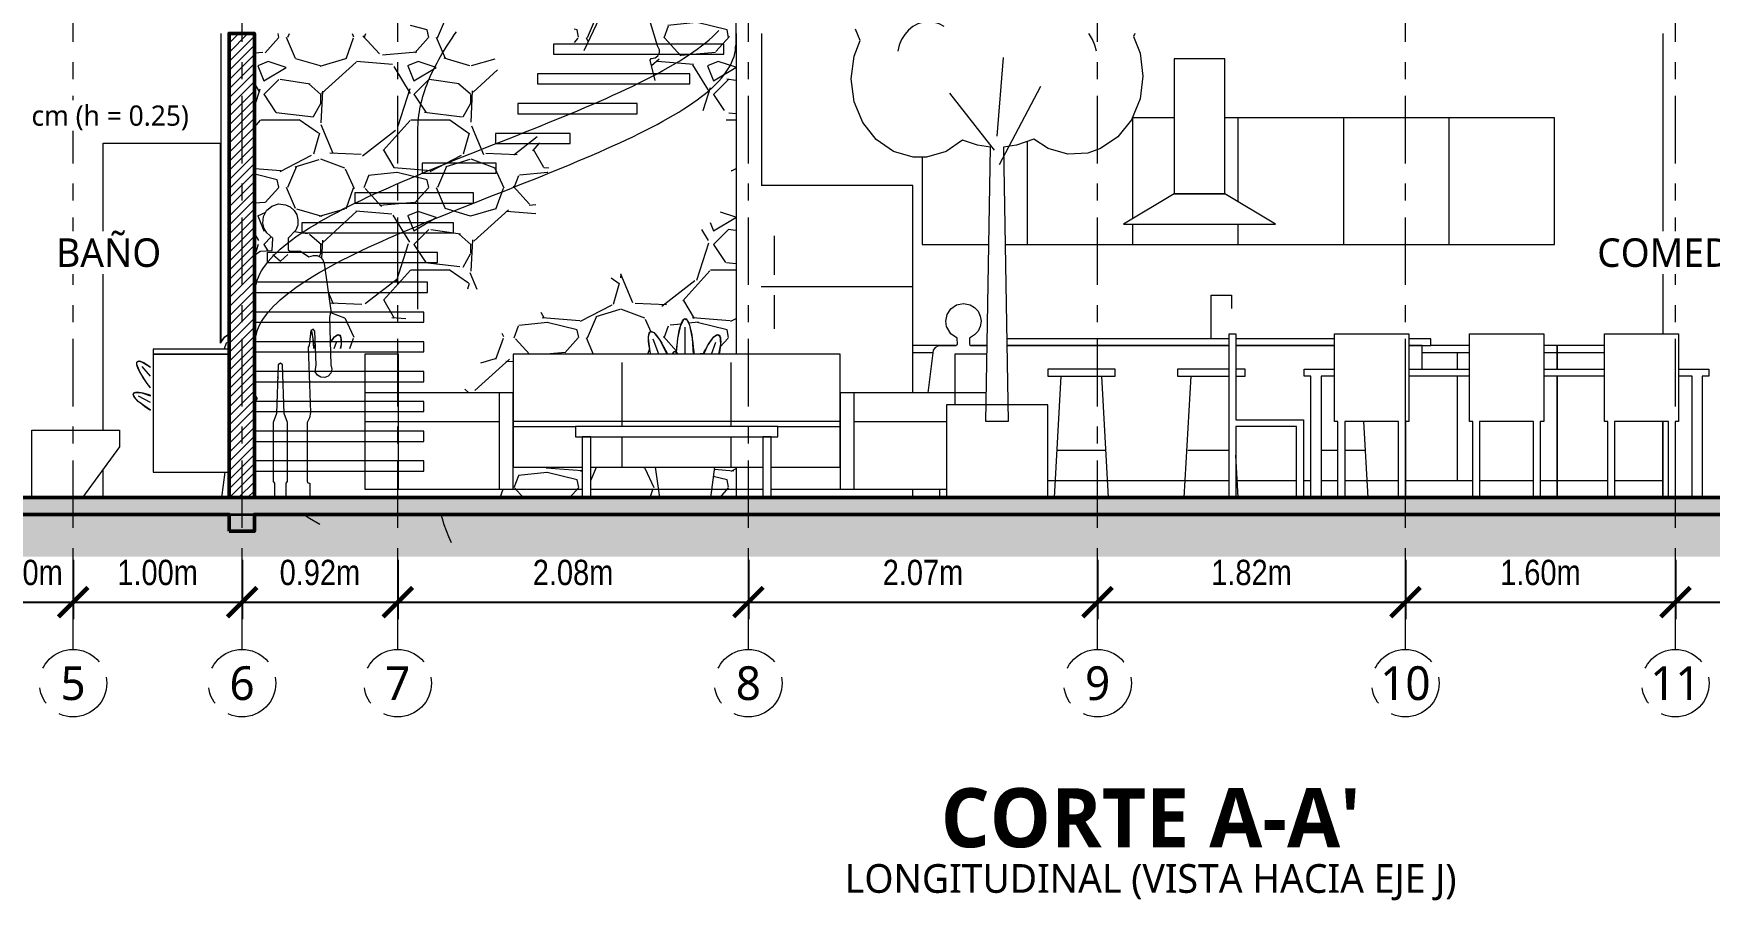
# Model space of a CAD drawing. Header units: metres. Extents: x 28.9 to 124.2, y -14.9 to 27.3.
# Drawn here: x 48.09 to 58.02, y -14.89 to -9.75 of the extents above; entities that cross this region are included whole.
import ezdxf
from ezdxf.enums import TextEntityAlignment as Align

# ---------------------------------------------------------------- set-up
doc = ezdxf.new("R2010")
doc.units = ezdxf.units.M
doc.linetypes.add('EJE', pattern=[0.6, 0.4, -0.08, 0, -0.12])
for name, color, linetype, lineweight in [('002_EjesVerticales', 8, 'EJE', 9), ('003_EjesHorizontales', 8, 'EJE', 9), ('005_Escalera', 7, 'Continuous', 18), ('007_Textos', 7, 'Continuous', 18), ('008_Cotas', 8, 'Continuous', 13), ('013_Cortes', 7, 'Continuous', 50), ('014_Achurados', 8, 'Continuous', 5), ('015_Proyeccion', 8, 'Continuous', 13), ('018_Terreno', 7, 'Continuous', 35), ('019_Entourage', 8, 'Continuous', 13), ('020_Barandales', 8, 'Continuous', 18), ('021_Muebles_Corte', 8, 'Continuous', 13)]:
    doc.layers.add(name, color=color, linetype=linetype, lineweight=lineweight)
doc.styles.add('OpenSans', font='OpenSans-Regular.ttf')
doc.styles.add('OpenSans-SemiBold', font='OpenSans-SemiBold.ttf')
doc.styles.add('OpenSansCondensed-Light', font='OpenSansCondensed-Light.ttf')
doc.dimstyles.new('EZDXF', dxfattribs={"dimtxt": 0.25, "dimasz": 0.175, "dimexe": 0.375, "dimexo": 0.125, "dimgap": 0.1, "dimtad": 1, "dimzin": 4, "dimtxsty": 'OpenSansCondensed-Light', "dimblk": 'ARCHTICK', "dimcen": 2.5, "dimazin": 1, "dimtfac": 0.5, "dimtmove": 2, "dimatfit": 3})

# ---------------------------------------------------------------- blocks, each defined once
blk = doc.blocks.new('EJE')
at = {"color": 0}
blk.add_circle((0, 0), 0.2, dxfattribs=at)
at = {"color": 0, "style": 'OpenSans'}
blk.add_attdef('EJE', text='', height=0.2, dxfattribs=at).set_placement((0, 0), align=Align.MIDDLE_CENTER)
blk = doc.blocks.new('_ARCHTICK')
at = {"color": 0, "linetype": 'ByBlock', "const_width": 0.15}
blk.add_lwpolyline([(-0.5, -0.5), (0.5, 0.5)], dxfattribs=at)
blk = doc.blocks.new('*D94')
at = {"color": 0, "transparency": 16777216}
for p, q in [((47.721, -12.87), (47.721, -13.22)), ((48.321, -12.87), (48.321, -13.22)), ((47.721, -13.12), (48.321, -13.12))]:
    blk.add_line(p, q, dxfattribs=at)
at = {"layer": 'Defpoints', "transparency": 16777216}
blk.add_point((47.721, -13.12), dxfattribs=at)
at = {"layer": '008_Cotas', "color": 0, "transparency": 16777216, "xscale": 0.175, "yscale": 0.175, "rotation": 180}
blk.add_blockref('_ARCHTICK', (47.721, -13.12), dxfattribs=at)
at = {"layer": '008_Cotas', "color": 0, "transparency": 16777216, "xscale": 0.175, "yscale": 0.175}
blk.add_blockref('_ARCHTICK', (48.321, -13.12), dxfattribs=at)
at = {"layer": '008_Cotas', "color": 0, "transparency": 16777216, "insert": (48.021, -12.945), "char_height": 0.15, "attachment_point": 5, "style": 'OpenSansCondensed-Light', "bg_fill": 3, "box_fill_scale": 1.1, "bg_fill_color": 0, "bg_fill_transparency": 0}
blk.add_mtext('0.60m', dxfattribs=at)
at = {"layer": 'Defpoints', "transparency": 16777216}
for p in [(47.721, -12.82), (48.321, -12.82)]:
    blk.add_point(p, dxfattribs=at)
blk = doc.blocks.new('*D95')
at = {"color": 0, "transparency": 16777216}
for p, q in [((48.321, -12.87), (48.321, -13.22)), ((49.323, -12.87), (49.323, -13.22)), ((48.321, -13.12), (49.323, -13.12))]:
    blk.add_line(p, q, dxfattribs=at)
at = {"layer": 'Defpoints', "transparency": 16777216}
for p in [(48.321, -12.82), (49.323, -12.82), (48.321, -13.12)]:
    blk.add_point(p, dxfattribs=at)
at = {"layer": '008_Cotas', "color": 0, "transparency": 16777216, "xscale": 0.175, "yscale": 0.175, "rotation": 180}
blk.add_blockref('_ARCHTICK', (48.321, -13.12), dxfattribs=at)
at = {"layer": '008_Cotas', "color": 0, "transparency": 16777216, "xscale": 0.175, "yscale": 0.175}
blk.add_blockref('_ARCHTICK', (49.323, -13.12), dxfattribs=at)
at = {"layer": '008_Cotas', "color": 0, "transparency": 16777216, "insert": (48.822, -12.945), "char_height": 0.15, "attachment_point": 5, "style": 'OpenSansCondensed-Light', "bg_fill": 3, "box_fill_scale": 1.1, "bg_fill_color": 0, "bg_fill_transparency": 0}
blk.add_mtext('1.00m', dxfattribs=at)
blk = doc.blocks.new('*D96')
at = {"color": 0, "transparency": 16777216}
for p, q in [((49.323, -12.87), (49.323, -13.22)), ((50.246, -12.87), (50.246, -13.22)), ((49.323, -13.12), (50.246, -13.12))]:
    blk.add_line(p, q, dxfattribs=at)
at = {"layer": 'Defpoints', "transparency": 16777216}
for p in [(49.323, -12.82), (50.246, -12.82), (49.323, -13.12)]:
    blk.add_point(p, dxfattribs=at)
at = {"layer": '008_Cotas', "color": 0, "transparency": 16777216, "xscale": 0.175, "yscale": 0.175, "rotation": 180}
blk.add_blockref('_ARCHTICK', (49.323, -13.12), dxfattribs=at)
at = {"layer": '008_Cotas', "color": 0, "transparency": 16777216, "xscale": 0.175, "yscale": 0.175}
blk.add_blockref('_ARCHTICK', (50.246, -13.12), dxfattribs=at)
at = {"layer": '008_Cotas', "color": 0, "transparency": 16777216, "insert": (49.7845, -12.945), "char_height": 0.15, "attachment_point": 5, "style": 'OpenSansCondensed-Light', "bg_fill": 3, "box_fill_scale": 1.1, "bg_fill_color": 0, "bg_fill_transparency": 0}
blk.add_mtext('0.92m', dxfattribs=at)
blk = doc.blocks.new('*D97')
at = {"color": 0, "transparency": 16777216}
for p, q in [((50.246, -12.87), (50.246, -13.22)), ((52.325, -12.87), (52.325, -13.22)), ((50.246, -13.12), (52.325, -13.12))]:
    blk.add_line(p, q, dxfattribs=at)
at = {"layer": 'Defpoints', "transparency": 16777216}
for p in [(50.246, -12.82), (52.325, -12.82), (50.246, -13.12)]:
    blk.add_point(p, dxfattribs=at)
at = {"layer": '008_Cotas', "color": 0, "transparency": 16777216, "xscale": 0.175, "yscale": 0.175, "rotation": 180}
blk.add_blockref('_ARCHTICK', (50.246, -13.12), dxfattribs=at)
at = {"layer": '008_Cotas', "color": 0, "transparency": 16777216, "xscale": 0.175, "yscale": 0.175}
blk.add_blockref('_ARCHTICK', (52.325, -13.12), dxfattribs=at)
at = {"layer": '008_Cotas', "color": 0, "transparency": 16777216, "insert": (51.2855, -12.945), "char_height": 0.15, "attachment_point": 5, "style": 'OpenSansCondensed-Light', "bg_fill": 3, "box_fill_scale": 1.1, "bg_fill_color": 0, "bg_fill_transparency": 0}
blk.add_mtext('2.08m', dxfattribs=at)
blk = doc.blocks.new('*D98')
at = {"color": 0, "transparency": 16777216}
for p, q in [((52.325, -12.87), (52.325, -13.22)), ((54.396, -12.87), (54.396, -13.22)), ((52.325, -13.12), (54.396, -13.12))]:
    blk.add_line(p, q, dxfattribs=at)
at = {"layer": 'Defpoints', "transparency": 16777216}
for p in [(52.325, -12.82), (54.396, -12.82), (52.325, -13.12)]:
    blk.add_point(p, dxfattribs=at)
at = {"layer": '008_Cotas', "color": 0, "transparency": 16777216, "xscale": 0.175, "yscale": 0.175, "rotation": 180}
blk.add_blockref('_ARCHTICK', (52.325, -13.12), dxfattribs=at)
at = {"layer": '008_Cotas', "color": 0, "transparency": 16777216, "xscale": 0.175, "yscale": 0.175}
blk.add_blockref('_ARCHTICK', (54.396, -13.12), dxfattribs=at)
at = {"layer": '008_Cotas', "color": 0, "transparency": 16777216, "insert": (53.3605, -12.945), "char_height": 0.15, "attachment_point": 5, "style": 'OpenSansCondensed-Light', "bg_fill": 3, "box_fill_scale": 1.1, "bg_fill_color": 0, "bg_fill_transparency": 0}
blk.add_mtext('2.07m', dxfattribs=at)
blk = doc.blocks.new('*D154')
at = {"color": 0, "transparency": 16777216}
for p, q in [((54.396, -12.87), (54.396, -13.22)), ((56.221, -12.87), (56.221, -13.22)), ((54.396, -13.12), (56.221, -13.12))]:
    blk.add_line(p, q, dxfattribs=at)
at = {"layer": 'Defpoints', "transparency": 16777216}
for p in [(54.396, -12.82), (56.221, -12.82), (54.396, -13.12)]:
    blk.add_point(p, dxfattribs=at)
at = {"layer": '008_Cotas', "color": 0, "transparency": 16777216, "xscale": 0.175, "yscale": 0.175, "rotation": 180}
blk.add_blockref('_ARCHTICK', (54.396, -13.12), dxfattribs=at)
at = {"layer": '008_Cotas', "color": 0, "transparency": 16777216, "xscale": 0.175, "yscale": 0.175}
blk.add_blockref('_ARCHTICK', (56.221, -13.12), dxfattribs=at)
at = {"layer": '008_Cotas', "color": 0, "transparency": 16777216, "insert": (55.3085, -12.945), "char_height": 0.15, "attachment_point": 5, "style": 'OpenSansCondensed-Light', "bg_fill": 3, "box_fill_scale": 1.1, "bg_fill_color": 0, "bg_fill_transparency": 0}
blk.add_mtext('1.82m', dxfattribs=at)
blk = doc.blocks.new('*D176')
at = {"color": 0, "transparency": 16777216}
for p, q in [((56.221, -12.87), (56.221, -13.22)), ((57.822, -12.87), (57.822, -13.22)), ((56.221, -13.12), (57.822, -13.12))]:
    blk.add_line(p, q, dxfattribs=at)
at = {"layer": 'Defpoints', "transparency": 16777216}
for p in [(56.221, -12.82), (57.822, -12.82), (56.221, -13.12)]:
    blk.add_point(p, dxfattribs=at)
at = {"layer": '008_Cotas', "color": 0, "transparency": 16777216, "xscale": 0.175, "yscale": 0.175, "rotation": 180}
blk.add_blockref('_ARCHTICK', (56.221, -13.12), dxfattribs=at)
at = {"layer": '008_Cotas', "color": 0, "transparency": 16777216, "xscale": 0.175, "yscale": 0.175}
blk.add_blockref('_ARCHTICK', (57.822, -13.12), dxfattribs=at)
at = {"layer": '008_Cotas', "color": 0, "transparency": 16777216, "insert": (57.0215, -12.945), "char_height": 0.15, "attachment_point": 5, "style": 'OpenSansCondensed-Light', "bg_fill": 3, "box_fill_scale": 1.1, "bg_fill_color": 0, "bg_fill_transparency": 0}
blk.add_mtext('1.60m', dxfattribs=at)
blk = doc.blocks.new('*D99')
at = {"color": 0, "transparency": 16777216}
for p, q in [((57.822, -12.87), (57.822, -13.22)), ((59.821, -12.87), (59.821, -13.22)), ((57.822, -13.12), (59.821, -13.12))]:
    blk.add_line(p, q, dxfattribs=at)
at = {"layer": 'Defpoints', "transparency": 16777216}
for p in [(57.822, -12.82), (59.821, -12.82), (57.822, -13.12)]:
    blk.add_point(p, dxfattribs=at)
at = {"layer": '008_Cotas', "color": 0, "transparency": 16777216, "xscale": 0.175, "yscale": 0.175, "rotation": 180}
blk.add_blockref('_ARCHTICK', (57.822, -13.12), dxfattribs=at)
at = {"layer": '008_Cotas', "color": 0, "transparency": 16777216, "xscale": 0.175, "yscale": 0.175}
blk.add_blockref('_ARCHTICK', (59.821, -13.12), dxfattribs=at)
at = {"layer": '008_Cotas', "color": 0, "transparency": 16777216, "insert": (58.8215, -12.945), "char_height": 0.15, "attachment_point": 5, "style": 'OpenSansCondensed-Light', "bg_fill": 3, "box_fill_scale": 1.1, "bg_fill_color": 0, "bg_fill_transparency": 0}
blk.add_mtext('2.00m', dxfattribs=at)

msp = doc.modelspace()

# ---------------------------------------------------------------- hatches: boundary and pattern name
at = {"layer": '014_Achurados'}
h = msp.add_hatch(dxfattribs=at)
h.set_pattern_fill('GRAVEL', scale=0.035)
h.paths.add_polyline_path([(52.25, -6.5), (52.25, -11.65), (52.1486, -11.65), (52.1604, -11.5914), (52.1565, -11.5439), (52.1428, -11.5344), (52.121, -11.5485), (52.0828, -11.6015), (52.0602, -11.65), (51.998, -11.65), (51.9925, -11.557), (51.9759, -11.4778), (51.9607, -11.4461), (51.9446, -11.4415), (51.9241, -11.4778), (51.9075, -11.557), (51.899, -11.641), (51.8874, -11.6344), (51.8772, -11.6456), (51.8765, -11.65), (51.8423, -11.65), (51.8009, -11.5682), (51.7642, -11.5229), (51.7448, -11.5162), (51.7342, -11.5338), (51.7325, -11.5583), (51.7423, -11.6338), (51.7465, -11.65), (50.93, -11.65), (50.93, -11.88), (50.6293, -11.88), (50.7334, -11.7093), (50.8613, -11.5276), (51.3934, -11.2482), (51.5001, -11.2041), (51.6018, -11.16), (51.6979, -11.1158), (51.7877, -11.0717), (51.8705, -11.0276), (51.9458, -10.9835), (52.0129, -10.9394), (52.0714, -10.8953), (52.1209, -10.8511), (52.161, -10.807), (52.1915, -10.7629), (52.212, -10.7188), (52.2225, -10.6747), (52.2229, -10.3824), (52.1934, -10.3824), (52.1934, -10.2059), (52.0177, -10.2059), (52.0177, -10.0294), (51.7725, -10.0294), (51.7433, -9.9075), (51.7482, -9.8985), (51.7726, -9.8942), (51.7891, -9.8821), (51.7979, -9.8637), (51.7979, -9.8469), (51.7858, -9.8234), (51.7331, -9.6479), (51.7313, -9.6212), (51.7003, -9.5357), (51.6918, -9.4353), (51.6518, -9.3653), (51.6198, -9.3651), (51.6118, -9.3563), (51.6138, -9.2963), (51.6337, -9.2822), (51.667, -9.2903), (51.6975, -9.2809), (51.7193, -9.2515), (51.7195, -9.2196), (51.6975, -9.1897), (51.6575, -9.1778), (51.6389, -9.1467), (51.6091, -9.1222), (51.5718, -9.1108), (51.533, -9.1145), (51.5064, -9.127), (51.4843, -9.1471), (51.4662, -9.181), (51.4618, -9.21), (51.4662, -9.2396), (51.4788, -9.266), (51.4985, -9.2877), (51.5309, -9.3087), (51.5314, -9.3581), (51.4718, -9.4353), (51.4518, -9.5553), (51.4566, -9.5913), (51.4395, -9.6613), (51.3487, -9.8529), (51.2913, -9.8529), (51.2913, -9.6765), (50.824, -9.6765), (50.824, -9.9446), (50.9408, -10.121), (51.0443, -10.2975), (51.1224, -10.474), (51.1435, -10.5588), (51.1359, -10.5588), (51.1359, -10.7353), (51.0649, -10.7353), (51.0649, -10.9118), (50.9664, -10.9118), (50.9664, -11.0882), (50.8515, -11.0882), (50.8515, -11.2647), (50.4617, -11.2647), (50.4617, -11.4412), (50.031, -11.4412), (50.031, -11.6176), (49.9051, -11.6176), (49.9104, -11.5914), (49.9065, -11.5439), (49.8928, -11.5344), (49.871, -11.5485), (49.8451, -11.5844), (49.8411, -11.4332), (49.8495, -11.3925), (49.8095, -11.1125), (49.8022, -11.0917), (49.788, -11.076), (49.7686, -11.0667), (49.7472, -11.0656), (49.7182, -11.0745), (49.67, -11.04), (49.6058, -11.0399), (49.5959, -11.0326), (49.5956, -10.9634), (49.6425, -10.9147), (49.6529, -10.8858), (49.6545, -10.855), (49.6471, -10.8251), (49.6313, -10.7986), (49.6086, -10.7779), (49.5808, -10.7646), (49.5394, -10.7605), (49.5003, -10.7725), (49.4687, -10.7986), (49.4494, -10.8348), (49.4455, -10.875), (49.4531, -10.9054), (49.469, -10.9318), (49.5045, -10.9638), (49.5023, -11.0356), (49.43, -11.04), (49.398, -11.0629), (49.398, -9.751), (50.32, -9.751), (50.321, -9.7503), (50.321, -9.501), (50.3218, -9.5), (50.3218, -6.5), (50.395, -6.5), (50.395, -6.9), (50.396, -6.901), (50.546, -6.901), (50.5469, -6.9004), (50.547, -6.5), (51.145, -6.5), (51.145, -6.9), (51.146, -6.901), (51.296, -6.901), (51.2969, -6.9004), (51.297, -6.5), (51.895, -6.5), (51.895, -6.9), (51.896, -6.901), (52.046, -6.901), (52.0469, -6.9004), (52.047, -6.5)])
h = msp.add_hatch(dxfattribs=at)
h.set_pattern_fill('ANSI31', scale=0.012)
h.paths.add_polyline_path([(49.2458, -12.5), (49.2458, -9.75), (49.3958, -9.75), (49.3958, -12.5)])
h = msp.add_hatch(dxfattribs=at)
h.set_pattern_fill('GRAVEL', scale=0.035)
h.paths.add_polyline_path([(49.7538, -11.5135), (49.7578, -11.6176), (49.7461, -11.6176), (49.7425, -11.557), (49.7325, -11.5091), (49.7451, -11.5023)])
h = msp.add_hatch(dxfattribs=at)
h.set_pattern_fill('GRAVEL', scale=0.035)
h.paths.add_polyline_path([(49.5355, -11.7848), (49.5388, -11.7941), (49.5352, -11.7941)])
h = msp.add_hatch(dxfattribs=at)
h.set_pattern_fill('GRAVEL', scale=0.035)
h.paths.add_polyline_path([(50.93, -12.45), (50.93, -12.32), (51.34, -12.32), (51.34, -12.499), (50.5639, -12.499), (50.5639, -12.45)])
h = msp.add_hatch(dxfattribs=at)
h.set_pattern_fill('GRAVEL', scale=0.035)
h.paths.add_polyline_path([(51.39, -12.499), (51.39, -12.32), (51.775, -12.32), (51.7999, -12.499)])
h = msp.add_hatch(dxfattribs=at)
h.set_pattern_fill('GRAVEL', scale=0.035)
h.paths.add_polyline_path([(52.25, -12.499), (52.1001, -12.499), (52.125, -12.32), (52.25, -12.32)])
h = msp.add_hatch(dxfattribs=at)
h.set_pattern_fill('AR-CONC', scale=0.0025)
h.paths.add_polyline_path([(49.2458, -12.7), (49.2458, -12.6), (47.7958, -12.6), (47.7958, -12.7), (47.6458, -12.7), (47.6458, -12.6), (42.3, -12.6), (42.3, -12.5), (66.821, -12.5), (66.821, -12.6), (49.3958, -12.6), (49.3958, -12.7)])
h = msp.add_hatch(dxfattribs=at)
h.set_pattern_fill('GRAVEL', scale=0.035)
h.paths.add_polyline_path([(49.515, -12.499), (49.515, -12.4667), (49.5306, -12.4835), (49.5482, -12.499)])
h = msp.add_hatch(dxfattribs=at)
h.set_pattern_fill('EARTH', scale=0.016, angle=45)
h.paths.add_polyline_path([(66.821, -12.85), (42.3, -12.85), (42.3, -12.6), (47.6458, -12.6), (47.6458, -12.7), (47.7958, -12.7), (47.7958, -12.6), (49.2458, -12.6), (49.2458, -12.7), (49.3958, -12.7), (49.3958, -12.6), (66.821, -12.6)])

# ---------------------------------------------------------------- linework, layer by layer
at = {"layer": '003_EjesHorizontales'}
for p, q in [((48.321, -13.4), (48.321, -4.65)), ((49.323, -13.4), (49.323, -4.65)), ((50.246, -13.4), (50.246, -4.65)), ((52.325, -13.4), (52.325, -4.65)), ((54.396, -13.4), (54.396, -4.65)), ((56.221, -13.4), (56.221, -4.65)), ((57.822, -13.4), (57.822, -4.65))]:
    msp.add_line(p, q, dxfattribs=at)
at = {"layer": '005_Escalera'}
for p, q in [((52.25, -9.52), (52.25, -9.82)), ((49.4, -12.3435), (49.4, -12.46))]:
    msp.add_line(p, q, dxfattribs=at)
for points in [[(49.4, -12.3435), (49.4, -12.3253), (49.4, -12.307), (49.4, -12.2888), (49.4, -12.2705), (49.4, -12.2523), (49.4, -12.234), (49.4, -12.2157), (49.4, -12.1975), (49.4, -12.1792), (49.4, -12.161), (49.4, -12.1427), (49.4, -12.1245), (49.4, -12.1062), (49.4, -12.088), (49.4, -12.0697), (49.4, -12.0514), (49.4, -12.0332), (49.4, -12.0149), (49.4, -11.9967), (49.4, -11.9784), (49.4, -11.9602), (49.4, -11.9419), (49.4, -11.9237), (49.4, -11.9054), (49.4, -11.8871), (49.4, -11.8689), (49.4, -11.8506), (49.4, -11.8324), (49.4, -11.8141), (49.4, -11.7959), (49.4, -11.7776), (49.4, -11.7594), (49.4, -11.7411), (49.4, -11.7228), (49.4, -11.7046), (49.4, -11.6863), (49.4, -11.6681), (49.4, -11.6498), (49.4, -11.6316), (49.4, -11.6133), (49.4, -11.5951), (49.4, -11.5768), (49.4, -11.5585), (49.4, -11.5403), (49.4, -11.522), (49.4, -11.5038), (49.4, -11.4855), (49.4, -11.4673), (49.4, -11.449), (49.4, -11.4308), (49.4, -11.4125), (49.4, -11.3942), (49.4, -11.376), (49.4, -11.3577), (49.4, -11.3395), (49.4, -11.3212), (49.4, -11.303), (49.4, -11.2847), (49.4011, -11.2665), (49.4036, -11.2482), (49.4077, -11.2299), (49.4132, -11.2117), (49.4202, -11.1934), (49.4287, -11.1752), (49.4387, -11.1569), (49.4501, -11.1387), (49.463, -11.1204), (49.4773, -11.1022), (49.493, -11.0839), (49.5101, -11.0656), (49.5286, -11.0474), (49.5484, -11.0291), (49.5697, -11.0109), (49.5922, -10.9926), (49.616, -10.9744), (49.6411, -10.9561), (49.6674, -10.9378), (49.695, -10.9196), (49.7237, -10.9013), (49.7536, -10.8831), (49.7847, -10.8648), (49.8168, -10.8466), (49.85, -10.8283), (49.8842, -10.8101), (49.9194, -10.7918), (49.9556, -10.7735), (49.9926, -10.7553), (50.0306, -10.737), (50.0693, -10.7188), (50.1089, -10.7005), (50.1492, -10.6823), (50.1903, -10.664), (50.232, -10.6458), (50.2743, -10.6275), (50.3172, -10.6092), (50.3607, -10.591), (50.4046, -10.5727), (50.449, -10.5545), (50.4937, -10.5362), (50.5389, -10.518), (50.5843, -10.4997), (50.6299, -10.4815), (50.6758, -10.4632), (50.7219, -10.4449), (50.768, -10.4267), (50.8142, -10.4084), (50.8604, -10.3902), (50.9066, -10.3719), (50.9527, -10.3537), (50.9986, -10.3354), (51.0444, -10.3172), (51.0899, -10.2989), (51.1352, -10.2806), (51.1801, -10.2624), (51.2247, -10.2441), (51.2688, -10.2259), (51.3125, -10.2076), (51.3557, -10.1894), (51.3983, -10.1711), (51.4403, -10.1529), (51.4817, -10.1346), (51.5223, -10.1163), (51.5622, -10.0981), (51.6014, -10.0798), (51.6397, -10.0616), (51.6772, -10.0433), (51.7138, -10.0251), (51.7495, -10.0068), (51.7841, -9.9886), (51.8178, -9.9703), (51.8504, -9.952), (51.882, -9.9338), (51.9124, -9.9155), (51.9417, -9.8973), (51.9698, -9.879), (51.9967, -9.8608), (52.0224, -9.8425), (52.0468, -9.8243), (52.07, -9.806), (52.0918, -9.7877), (52.1123, -9.7695), (52.1314, -9.7512), (52.1492, -9.733)], [(49.4, -12.46), (49.4, -12.46), (49.4, -12.46), (49.4, -12.46), (49.4, -12.46), (49.4, -12.46), (49.4, -12.46), (49.4, -12.46), (49.4, -12.46), (49.4, -12.46), (49.4, -12.46), (49.4, -12.4427), (49.4, -12.4245), (49.4, -12.4062), (49.4, -12.388), (49.4, -12.3697), (49.4, -12.3514), (49.4, -12.3332), (49.4, -12.3149), (49.4, -12.2967), (49.4, -12.2784), (49.4, -12.2602), (49.4, -12.2419), (49.4, -12.2237), (49.4, -12.2054), (49.4, -12.1871), (49.4, -12.1689), (49.4, -12.1506), (49.4, -12.1324), (49.4, -12.1141), (49.4, -12.0959), (49.4, -12.0776), (49.4, -12.0594), (49.4, -12.0411), (49.4, -12.0228), (49.4, -12.0046), (49.4, -11.9863), (49.4, -11.9681), (49.4, -11.9498), (49.4, -11.9316), (49.4, -11.9133), (49.4, -11.8951), (49.4, -11.8768), (49.4, -11.8585), (49.4, -11.8403), (49.4, -11.822), (49.4, -11.8038), (49.4, -11.7855), (49.4, -11.7673), (49.4, -11.749), (49.4, -11.7308), (49.4, -11.7125), (49.4, -11.6942), (49.4, -11.676), (49.4, -11.6577), (49.4, -11.6395), (49.4, -11.6212), (49.4, -11.603), (49.4, -11.5847), (49.4011, -11.5665), (49.4036, -11.5482), (49.4077, -11.5299), (49.4132, -11.5117), (49.4202, -11.4934), (49.4287, -11.4752), (49.4387, -11.4569), (49.4501, -11.4387), (49.463, -11.4204), (49.4773, -11.4022), (49.493, -11.3839), (49.5101, -11.3656), (49.5286, -11.3474), (49.5484, -11.3291), (49.5697, -11.3109), (49.5922, -11.2926), (49.616, -11.2744), (49.6411, -11.2561), (49.6674, -11.2378), (49.695, -11.2196), (49.7237, -11.2013), (49.7536, -11.1831), (49.7847, -11.1648), (49.8168, -11.1466), (49.85, -11.1283), (49.8842, -11.1101), (49.9194, -11.0918), (49.9556, -11.0735), (49.9926, -11.0553), (50.0306, -11.037), (50.0693, -11.0188), (50.1089, -11.0005), (50.1492, -10.9823), (50.1903, -10.964), (50.232, -10.9458), (50.2743, -10.9275), (50.3172, -10.9092), (50.3607, -10.891), (50.4046, -10.8727), (50.449, -10.8545), (50.4937, -10.8362), (50.5389, -10.818), (50.5843, -10.7997), (50.6299, -10.7815), (50.6758, -10.7632), (50.7219, -10.7449), (50.768, -10.7267), (50.8142, -10.7084), (50.8604, -10.6902), (50.9066, -10.6719), (50.9527, -10.6537), (50.9986, -10.6354), (51.0444, -10.6172), (51.0899, -10.5989), (51.1352, -10.5806), (51.1801, -10.5624), (51.2247, -10.5441), (51.2688, -10.5259), (51.3125, -10.5076), (51.3557, -10.4894), (51.3983, -10.4711), (51.4403, -10.4529), (51.4817, -10.4346), (51.5223, -10.4163), (51.5622, -10.3981), (51.6014, -10.3798), (51.6397, -10.3616), (51.6772, -10.3433), (51.7138, -10.3251), (51.7495, -10.3068), (51.7841, -10.2886), (51.8178, -10.2703), (51.8504, -10.252), (51.882, -10.2338), (51.9124, -10.2155), (51.9417, -10.1973), (51.9698, -10.179), (51.9967, -10.1608), (52.0224, -10.1425), (52.0468, -10.1243), (52.07, -10.106), (52.0918, -10.0877), (52.1123, -10.0695), (52.1314, -10.0512), (52.1492, -10.033), (52.1656, -10.0147), (52.1805, -9.9965), (52.1941, -9.9782), (52.2062, -9.96), (52.2168, -9.9417), (52.226, -9.9234), (52.2337, -9.9052), (52.2399, -9.8869), (52.2447, -9.8687), (52.2479, -9.8504), (52.2497, -9.8322), (52.25, -9.82)], [(49.7836, -12.66), (49.7223, -12.6247), (49.6846, -12.601)], [(50.5639, -12.7681), (50.5486, -12.7328), (50.5345, -12.6975), (50.5218, -12.6622), (50.5105, -12.6269), (50.5033, -12.601)]]:
    msp.add_lwpolyline(points, dxfattribs=at)
for points in [[(51.1692, -9.8729), (52.1805, -9.8729), (52.1805, -9.8129), (51.1692, -9.8129)], [(51.0755, -10.0494), (51.9789, -10.0494), (51.9789, -9.9894), (51.0755, -9.9894)], [(50.9574, -10.2259), (51.6648, -10.2259), (51.6648, -10.1659), (50.9574, -10.1659)], [(50.8264, -10.4024), (51.2688, -10.4024), (51.2688, -10.3424), (50.8264, -10.3424)], [(50.3899, -10.5788), (50.8296, -10.5788), (50.8296, -10.5188), (50.3899, -10.5188)], [(49.9926, -10.7553), (50.6952, -10.7553), (50.6952, -10.6953), (49.9926, -10.6953)], [(49.6765, -10.9318), (50.5767, -10.9318), (50.5767, -10.8718), (49.6765, -10.8718)], [(49.4723, -11.1082), (50.4825, -11.1082), (50.4825, -11.0482), (49.4723, -11.0482)], [(49.4, -11.2847), (50.4216, -11.2847), (50.4216, -11.2247), (49.4, -11.2247)], [(49.4, -11.4612), (50.4, -11.4612), (50.4, -11.4012), (49.4, -11.4012)], [(49.4, -11.6376), (50.4, -11.6376), (50.4, -11.5776), (49.4, -11.5776)], [(49.4, -11.8141), (50.4, -11.8141), (50.4, -11.7541), (49.4, -11.7541)], [(49.4, -11.9906), (50.4, -11.9906), (50.4, -11.9306), (49.4, -11.9306)], [(49.4, -12.1671), (50.4, -12.1671), (50.4, -12.1071), (49.4, -12.1071)], [(49.4, -12.3435), (50.4, -12.3435), (50.4, -12.2835), (49.4, -12.2835)]]:
    msp.add_lwpolyline(points, close=True, dxfattribs=at)
at = {"layer": '013_Cortes'}
for points in [[(49.2458, -12.5), (49.2458, -9.75), (49.3958, -9.75), (49.3958, -12.5), (49.2458, -12.5)], [(49.2458, -12.7), (49.2458, -12.6), (47.7958, -12.6), (47.7958, -12.7), (47.6458, -12.7), (47.6458, -12.6), (42.3, -12.6), (42.3, -12.5), (66.821, -12.5), (66.821, -12.6), (49.3958, -12.6), (49.3958, -12.7), (49.2458, -12.7)]]:
    msp.add_lwpolyline(points, close=True, dxfattribs=at)
at = {"layer": '015_Proyeccion'}
for p, q in [((49.2, -11.5777), (49.2, -9.751)), ((49.4, -11.0615), (49.4, -9.751)), ((52.255, -11.65), (52.255, -9.75)), ((52.405, -10.65), (52.405, -9.75)), ((57.75, -11.53), (57.75, -9.751)), ((48.5, -12.1), (48.5, -10.4)), ((48.5, -10.4), (49.195, -10.4)), ((49.195, -11.5846), (49.195, -10.4)), ((57.75, -12.499), (57.75, -12.05)), ((52.255, -12.499), (52.255, -12.32)), ((48.5, -12.499), (48.5, -12.3309))]:
    msp.add_line(p, q, dxfattribs=at)
at = {"layer": '018_Terreno'}
msp.add_line((41.5, -12.6), (67.621, -12.6), dxfattribs=at)
at = {"layer": '019_Entourage'}
for p, q in [((53.8, -10.3577), (53.837, -9.8923)), ((53.7852, -10.4423), (53.5191, -10.1038)), ((53.8148, -10.5269), (54.0587, -10.0615)), ((51.95, -11.65), (51.95, -11.4912)), ((49.2174, -11.62), (49.2325, -11.5786)), ((49.8683, -11.6176), (49.8825, -11.5786)), ((51.7935, -11.65), (51.7612, -11.5613)), ((52.1065, -11.65), (52.1325, -11.5786)), ((48.78, -11.7801), (48.7299, -11.7245)), ((49.5388, -11.7941), (49.5355, -11.7848)), ((48.78, -11.9364), (48.7088, -11.8986)), ((51.7999, -12.499), (51.775, -12.32)), ((52.125, -12.32), (52.1001, -12.499)), ((49.2208, -12.35), (49.2001, -12.499)), ((53.46, -12.499), (53.46, -12.45))]:
    msp.add_line(p, q, dxfattribs=at)
for points in [[(51.4395, -9.6613), (51.3487, -9.8529)], [(51.7725, -10.0294), (51.7433, -9.9075), (51.7482, -9.8985), (51.7726, -9.8942), (51.7891, -9.8821), (51.7979, -9.8637), (51.7979, -9.8469), (51.7858, -9.8234), (51.7331, -9.6479)], [(53.8388, -10.4232), (53.8665, -12.05), (53.7335, -12.05), (53.7612, -10.4232), (53.6846, -10.4124), (53.5953, -10.3827), (53.4973, -10.4492), (53.3816, -10.4824), (53.3019, -10.4824), (53.1862, -10.4492), (53.0838, -10.379), (53.0037, -10.2778), (52.9527, -10.1543), (52.9352, -10.0192), (52.9527, -9.8841), (52.9876, -9.7915), (52.9611, -9.7244)], [(53.4859, -9.7091), (53.4567, -9.6935), (53.4256, -9.684), (53.3935, -9.6808), (53.3614, -9.684), (53.3303, -9.6935), (53.3011, -9.7091), (53.2747, -9.7303), (53.2519, -9.7563), (53.2335, -9.7865), (53.2198, -9.82), (53.2115, -9.8556)], [(54.616, -9.751), (54.609, -9.768), (54.6473, -9.8672), (54.6648, -10.0023), (54.6473, -10.1374), (54.5963, -10.2609), (54.5162, -10.3621), (54.4138, -10.4323), (54.3376, -10.4588), (54.2184, -10.4655), (54.1027, -10.4323), (54.0182, -10.3772), (53.9154, -10.4124), (53.8388, -10.4232)], [(54.3885, -9.8556), (54.3802, -9.82), (54.3665, -9.7865), (54.3481, -9.7563), (54.3434, -9.751)], [(49.3968, -11.0638), (49.43, -11.04), (49.5023, -11.0356), (49.5045, -10.9638), (49.469, -10.9318), (49.4531, -10.9054), (49.4455, -10.875), (49.4494, -10.8348), (49.4687, -10.7986), (49.5003, -10.7725), (49.5394, -10.7605), (49.5808, -10.7646), (49.6086, -10.7779), (49.6313, -10.7986), (49.6471, -10.8251), (49.6545, -10.855), (49.6529, -10.8858), (49.6425, -10.9147), (49.5956, -10.9634), (49.5959, -11.0326), (49.6058, -11.0399), (49.67, -11.04), (49.7182, -11.0745), (49.7472, -11.0656), (49.7686, -11.0667), (49.788, -11.076), (49.8022, -11.0917), (49.8095, -11.1125), (49.8495, -11.3925), (49.8411, -11.4332), (49.8485, -11.7129), (49.855, -11.7403), (49.8489, -11.7638), (49.833, -11.7814), (49.8145, -11.7891), (49.7902, -11.7877), (49.7694, -11.7751), (49.7573, -11.7548), (49.7614, -11.7129), (49.7538, -11.5135), (49.7451, -11.5023), (49.7303, -11.5103), (49.72, -11.5997), (49.7146, -11.6082), (49.7279, -11.997), (49.723, -12.0273), (49.7081, -12.0549), (49.708, -12.403), (49.7133, -12.413), (49.725, -12.415), (49.725, -12.499)], [(49.505, -11.06), (49.55, -11.1), (49.595, -11.06)], [(53.3904, -11.88), (53.4223, -11.6267), (53.4357, -11.6083), (53.4499, -11.6013), (53.556, -11.6), (53.5648, -11.592), (53.5634, -11.5554), (53.5256, -11.5291), (53.4996, -11.4857), (53.495, -11.4548), (53.5029, -11.415), (53.5256, -11.3809), (53.5596, -11.3581), (53.5998, -11.35), (53.64, -11.3579), (53.6664, -11.3737), (53.6872, -11.3965), (53.7005, -11.4248), (53.705, -11.4552), (53.7004, -11.4857), (53.6872, -11.5135), (53.6668, -11.536), (53.6361, -11.5563), (53.6354, -11.5929), (53.644, -11.6), (53.7411, -11.6011)], [(49.7325, -11.5091), (49.7425, -11.557), (49.7461, -11.6176)], [(49.7339, -11.5084), (49.7349, -11.5126), (49.7389, -11.5337), (49.7425, -11.557), (49.7457, -11.5822), (49.7485, -11.6092), (49.7492, -11.6176)], [(51.7459, -11.65), (51.7423, -11.6338), (51.7383, -11.6121), (51.7353, -11.5921), (51.7334, -11.5741), (51.7325, -11.5583), (51.7328, -11.5448), (51.7342, -11.5338), (51.7367, -11.5253), (51.7402, -11.5194), (51.7448, -11.5162), (51.7503, -11.5157), (51.7568, -11.5179), (51.7642, -11.5229), (51.7724, -11.5304), (51.7813, -11.5406), (51.7908, -11.5532), (51.8009, -11.5682), (51.8114, -11.5855), (51.8223, -11.6047), (51.8334, -11.6258), (51.8446, -11.6486), (51.8453, -11.65)], [(51.7465, -11.65), (51.7423, -11.6338), (51.7325, -11.5583), (51.7342, -11.5338), (51.7448, -11.5162), (51.7642, -11.5229), (51.8009, -11.5682), (51.8423, -11.65)], [(51.8765, -11.65), (51.8772, -11.6456), (51.8874, -11.6344), (51.899, -11.641), (51.9075, -11.557), (51.9241, -11.4778), (51.9446, -11.4415), (51.9607, -11.4461), (51.9759, -11.4778), (51.9925, -11.557), (51.998, -11.65)], [(51.8984, -11.65), (51.8992, -11.6375), (51.9015, -11.6092), (51.9043, -11.5822), (51.9075, -11.557), (51.9111, -11.5337), (51.9151, -11.5126), (51.9194, -11.4939), (51.9241, -11.4778), (51.929, -11.4644), (51.934, -11.4538), (51.9393, -11.4461), (51.9446, -11.4415), (51.95, -11.44), (51.9554, -11.4415), (51.9607, -11.4461), (51.966, -11.4538), (51.971, -11.4644), (51.9759, -11.4778), (51.9806, -11.4939), (51.9849, -11.5126), (51.9889, -11.5337), (51.9925, -11.557), (51.9957, -11.5822), (51.9985, -11.6092), (52.0008, -11.6375), (52.0016, -11.65)], [(49.195, -11.5846), (49.221, -11.5485), (49.2428, -11.5344), (49.2448, -11.5358)], [(49.195, -11.5821), (49.2029, -11.5705), (49.2123, -11.5583), (49.221, -11.5485), (49.2291, -11.5413), (49.2364, -11.5365), (49.2428, -11.5344), (49.2448, -11.5346)], [(49.845, -11.582), (49.8529, -11.5705), (49.8623, -11.5583), (49.871, -11.5485), (49.8791, -11.5413), (49.8864, -11.5365), (49.8928, -11.5344), (49.8984, -11.535), (49.903, -11.5381), (49.9065, -11.5439), (49.9091, -11.5522), (49.9106, -11.5629), (49.911, -11.576), (49.9104, -11.5914), (49.9086, -11.6088), (49.9074, -11.6176)], [(49.8451, -11.5844), (49.871, -11.5485), (49.8928, -11.5344), (49.9065, -11.5439), (49.9104, -11.5914), (49.9051, -11.6176)], [(52.0566, -11.65), (52.0613, -11.6404), (52.0722, -11.6201), (52.0828, -11.6015), (52.0931, -11.5849), (52.1029, -11.5705), (52.1123, -11.5583), (52.121, -11.5485), (52.1291, -11.5413), (52.1364, -11.5365), (52.1428, -11.5344), (52.1484, -11.535), (52.153, -11.5381), (52.1565, -11.5439), (52.1591, -11.5522), (52.1606, -11.5629), (52.161, -11.576), (52.1604, -11.5914), (52.1586, -11.6088), (52.1559, -11.6281), (52.1521, -11.6492), (52.1519, -11.65)], [(52.0602, -11.65), (52.0828, -11.6015), (52.121, -11.5485), (52.1428, -11.5344), (52.1565, -11.5439), (52.1604, -11.5914), (52.1486, -11.65)], [(48.78, -11.85), (48.7751, -11.8438), (48.7612, -11.8252), (48.7485, -11.8073), (48.7369, -11.7901), (48.7267, -11.7738), (48.718, -11.7586), (48.7107, -11.7447), (48.7051, -11.7322), (48.7011, -11.7211), (48.6988, -11.7116), (48.6981, -11.7038), (48.6992, -11.6978), (48.7021, -11.6936), (48.7065, -11.6912), (48.7126, -11.6908), (48.7203, -11.6922), (48.7295, -11.6955), (48.7401, -11.7006), (48.752, -11.7075), (48.7651, -11.7162), (48.7793, -11.7265), (48.78, -11.7271)], [(48.78, -11.8482), (48.7612, -11.8252), (48.718, -11.7586), (48.6988, -11.7116), (48.6992, -11.6978), (48.7065, -11.6912), (48.7295, -11.6955), (48.7793, -11.7265), (48.78, -11.7272)], [(49.585, -12.499), (49.585, -12.415), (49.592, -12.4041), (49.592, -12.0561), (49.5721, -12.003), (49.562, -11.7145), (49.5506, -11.7029), (49.538, -11.7145), (49.5279, -12.003), (49.508, -12.0561), (49.508, -12.4041), (49.515, -12.415), (49.515, -12.499)], [(51.8758, -11.65), (51.8772, -11.6456), (51.8802, -11.6397), (51.8836, -11.636), (51.8874, -11.6344), (51.8914, -11.6349), (51.8957, -11.6376), (51.9002, -11.6424), (51.9049, -11.6492), (51.9053, -11.65)], [(49.5376, -11.7941), (49.5359, -11.7892), (49.5354, -11.7878)], [(48.78, -11.9841), (48.7741, -11.9804), (48.7585, -11.97), (48.744, -11.9597), (48.7306, -11.9496), (48.7185, -11.9398), (48.7078, -11.9304), (48.6987, -11.9215), (48.6911, -11.9132), (48.6852, -11.9055), (48.681, -11.8986), (48.6786, -11.8925), (48.678, -11.8872), (48.6792, -11.8828), (48.6821, -11.8794), (48.6868, -11.877), (48.6933, -11.8755), (48.7014, -11.8751), (48.711, -11.8757), (48.7221, -11.8774), (48.7347, -11.88), (48.7484, -11.8836), (48.7633, -11.8882), (48.7791, -11.8936), (48.78, -11.8939)], [(48.78, -11.9831), (48.7078, -11.9304), (48.6852, -11.9055), (48.678, -11.8872), (48.6868, -11.877), (48.7221, -11.8774), (48.78, -11.8976)], [(49.3968, -11.8969), (49.4022, -11.8984), (49.4067, -11.9011), (49.4095, -11.9047), (49.4106, -11.909), (49.4099, -11.9142), (49.4075, -11.9202), (49.4034, -11.9268), (49.3976, -11.9341), (49.3968, -11.9349)], [(49.3968, -11.901), (49.4095, -11.9047), (49.4034, -11.9268), (49.3968, -11.9329)], [(54.1, -12.499), (54.1, -11.95), (53.5, -11.95), (53.5, -12.499)]]:
    msp.add_lwpolyline(points, dxfattribs=at)
at = {"layer": '020_Barandales'}
msp.add_lwpolyline([(50.365, -11.3835), (50.365, -11.3653), (50.365, -11.347), (50.365, -11.3288), (50.365, -11.3105), (50.365, -11.2923), (50.365, -11.274), (50.365, -11.2557), (50.365, -11.2375), (50.365, -11.2192), (50.365, -11.201), (50.365, -11.1827), (50.365, -11.1645), (50.365, -11.1462), (50.365, -11.128), (50.365, -11.1097), (50.365, -11.0914), (50.365, -11.0732), (50.365, -11.0549), (50.365, -11.0367), (50.365, -11.0184), (50.365, -11.0002), (50.365, -10.9819), (50.365, -10.9637), (50.365, -10.9454), (50.365, -10.9271), (50.365, -10.9089), (50.365, -10.8906), (50.365, -10.8724), (50.365, -10.8541), (50.365, -10.8359), (50.365, -10.8176), (50.365, -10.7994), (50.365, -10.7811), (50.365, -10.7628), (50.365, -10.7446), (50.365, -10.7263), (50.365, -10.7081), (50.365, -10.6898), (50.365, -10.6716), (50.365, -10.6533), (50.365, -10.6351), (50.365, -10.6168), (50.365, -10.5985), (50.365, -10.5803), (50.365, -10.562), (50.365, -10.5438), (50.365, -10.5255), (50.365, -10.5073), (50.365, -10.489), (50.365, -10.4708), (50.365, -10.4525), (50.365, -10.4342), (50.365, -10.416), (50.365, -10.3977), (50.365, -10.3795), (50.365, -10.3612), (50.365, -10.343), (50.365, -10.3247), (50.3653, -10.3065), (50.3662, -10.2882), (50.3675, -10.2699), (50.3693, -10.2517), (50.3715, -10.2334), (50.3743, -10.2152), (50.3775, -10.1969), (50.3812, -10.1787), (50.3853, -10.1604), (50.3899, -10.1422), (50.395, -10.1239), (50.4005, -10.1056), (50.4065, -10.0874), (50.4129, -10.0691), (50.4198, -10.0509), (50.427, -10.0326), (50.4347, -10.0144), (50.4428, -9.9961), (50.4513, -9.9778), (50.4602, -9.9596), (50.4695, -9.9413), (50.4792, -9.9231), (50.4892, -9.9048), (50.4995, -9.8866), (50.5103, -9.8683), (50.5213, -9.8501), (50.5327, -9.8318), (50.5443, -9.8135), (50.5563, -9.7953), (50.5686, -9.777), (50.5811, -9.7588), (50.5938, -9.7405)], dxfattribs=at)
at = {"layer": '021_Muebles_Corte'}
for p, q in [((54.85, -10.25), (54.6008, -10.25)), ((54.605, -10.847), (54.605, -10.25)), ((55.23, -10.748), (55.23, -10.25)), ((55.855, -11), (55.855, -10.25)), ((56.48, -11), (56.48, -10.25)), ((53.98, -11), (53.98, -10.3902)), ((54.605, -11), (54.605, -10.88)), ((55.23, -11), (55.23, -10.88)), ((52.48, -11.18), (52.48, -10.95)), ((53.8487, -11), (57.105, -11)), ((52.4, -11.25), (53.3, -11.25)), ((52.48, -11.5), (52.48, -11.3)), ((53.5522, -11.6), (53.3, -11.6)), ((53.7411, -11.6), (53.6479, -11.6)), ((55.176, -11.56), (53.8582, -11.56)), ((55.176, -11.6), (53.8589, -11.6)), ((53.8589, -11.6), (55.176, -11.6)), ((55.801, -11.56), (55.216, -11.56)), ((55.801, -11.6), (55.216, -11.6)), ((55.216, -11.6), (55.801, -11.6)), ((56.241, -11.6), (56.371, -11.6)), ((56.601, -11.6), (56.371, -11.6)), ((51.5767, -12.08), (51.5767, -11.7)), ((52.2233, -12.08), (52.2233, -11.7)), ((53.3, -11.64), (53.4206, -11.64)), ((56.321, -11.64), (56.601, -11.64)), ((56.5304, -11.74), (56.5304, -11.64)), ((57.041, -11.64), (57.1205, -11.64)), ((57.1215, -11.64), (57.401, -11.64)), ((54.1401, -12.499), (54.18, -11.78)), ((54.4599, -12.499), (54.42, -11.78)), ((54.9101, -12.499), (54.95, -11.78)), ((55.216, -11.78), (55.27, -11.78)), ((56.221, -12.499), (56.221, -11.78)), ((56.241, -11.74), (56.601, -11.74)), ((56.601, -11.78), (56.241, -11.78)), ((56.5304, -12.4), (56.5304, -11.78)), ((57.041, -11.74), (57.401, -11.74)), ((57.401, -11.78), (57.041, -11.78)), ((57.1205, -12.499), (57.1205, -11.78)), ((57.1215, -11.78), (57.1215, -12.499)), ((50.05, -12.05), (50.85, -12.05)), ((52.5, -12.08), (52.87, -12.08)), ((52.95, -12.05), (53.5, -12.05)), ((55.576, -12.499), (55.576, -12.08)), ((55.821, -12.499), (55.821, -12.05)), ((55.9999, -12.499), (55.975, -12.05)), ((56.621, -12.499), (56.621, -12.05)), ((57.7465, -12.499), (57.7465, -12.05)), ((51.5767, -12.32), (51.5767, -12.14)), ((52.2233, -12.32), (52.2233, -12.14)), ((54.16, -12.22), (54.44, -12.22)), ((54.93, -12.22), (55.176, -12.22)), ((55.721, -12.22), (55.821, -12.22)), ((55.861, -12.22), (55.98, -12.22)), ((51.39, -12.32), (52.41, -12.32)), ((52.46, -12.32), (52.87, -12.32)), ((55.2299, -12.499), (55.216, -12.248)), ((54.1, -12.4), (55.176, -12.4)), ((55.216, -12.4), (55.576, -12.4)), ((55.616, -12.4), (55.661, -12.4)), ((55.721, -12.4), (55.821, -12.4)), ((55.861, -12.4), (56.181, -12.4)), ((56.221, -12.4), (56.321, -12.4)), ((56.321, -12.4), (56.621, -12.4)), ((56.661, -12.4), (56.981, -12.4)), ((57.021, -12.4), (57.1205, -12.4)), ((57.1215, -12.4), (57.421, -12.4)), ((57.461, -12.4), (57.7465, -12.4)), ((50.85, -12.45), (50.93, -12.45)), ((50.85, -12.45), (51.34, -12.45)), ((51.39, -12.45), (52.41, -12.45)), ((52.46, -12.45), (52.95, -12.45)), ((53.3, -12.499), (53.3, -12.45))]:
    msp.add_line(p, q, dxfattribs=at)
for points in [[(55.15, -10.7), (55.15, -9.9), (54.85, -9.9), (54.85, -10.7), (55.15, -10.7)], [(57.105, -11), (57.105, -10.25), (55.15, -10.25)], [(53.355, -10.4824), (53.355, -11), (53.7513, -11)], [(53.3, -11.88), (53.3, -10.65), (52.4, -10.65)], [(54.55, -10.88), (55.45, -10.88), (55.15, -10.7), (54.85, -10.7), (54.55, -10.88)], [(55.07, -11.56), (55.07, -11.3), (55.19, -11.3), (55.19, -11.38)], [(49.2448, -11.62), (48.796, -11.62), (48.796, -11.65), (49.2448, -11.65)], [(55.176, -12.499), (55.176, -12.08), (55.176, -12.04), (55.176, -11.53), (55.216, -11.53), (55.216, -12.04), (55.616, -12.04), (55.616, -12.08), (55.616, -12.499)], [(55.821, -12.05), (55.8014, -12.05), (55.801, -12.05), (55.801, -12.0496), (55.801, -11.5304), (55.801, -11.53), (55.8014, -11.53), (56.2406, -11.53), (56.241, -11.53), (56.241, -11.5304), (56.241, -12.0496), (56.241, -12.05), (56.2406, -12.05), (56.221, -12.05), (56.221, -12.499)], [(56.371, -11.6), (56.371, -11.56), (56.241, -11.56)], [(56.321, -11.74), (56.321, -11.6), (56.241, -11.6)], [(56.621, -12.05), (56.6014, -12.05), (56.601, -12.05), (56.601, -12.0496), (56.601, -11.5304), (56.601, -11.53), (56.6014, -11.53), (57.0406, -11.53), (57.041, -11.53), (57.041, -11.5304), (57.041, -12.0496), (57.041, -12.05), (57.0406, -12.05), (57.021, -12.05), (57.021, -12.499)], [(57.1205, -11.74), (57.1205, -11.6), (57.041, -11.6)], [(57.401, -11.6), (57.1215, -11.6), (57.1215, -11.74)], [(57.4014, -12.05), (57.401, -12.05), (57.401, -12.0496), (57.401, -11.5304), (57.401, -11.53), (57.4014, -11.53), (57.8406, -11.53), (57.841, -11.53), (57.841, -11.5304), (57.841, -12.0496), (57.841, -12.05), (57.8406, -12.05), (57.821, -12.05), (57.821, -12.499)], [(49.2448, -11.65), (48.796, -11.65), (48.796, -12.35), (49.2448, -12.35)], [(50.25, -12.45), (50.25, -11.65), (50.05, -11.65), (50.05, -12.45), (50.25, -12.45)], [(52.87, -12.08), (52.87, -11.65), (50.93, -11.65), (50.93, -12.08), (51.3, -12.08)], [(53.7403, -11.65), (53.55, -11.65), (53.55, -11.95)], [(54.5, -11.78), (54.5, -11.74), (54.1, -11.74), (54.1, -11.78), (54.5, -11.78)], [(55.176, -11.74), (54.87, -11.74), (54.87, -11.78), (55.176, -11.78)], [(55.27, -11.78), (55.27, -11.74), (55.216, -11.74)], [(55.661, -12.499), (55.661, -11.78), (55.621, -11.78), (55.621, -11.74), (55.801, -11.74)], [(55.801, -11.78), (55.721, -11.78), (55.721, -12.499)], [(57.841, -11.74), (58.021, -11.74), (58.021, -11.78), (57.981, -11.78), (57.981, -12.499)], [(57.921, -12.499), (57.921, -11.78), (57.841, -11.78)], [(50.85, -12.45), (50.85, -11.88), (50.05, -11.88), (50.05, -12.45), (50.85, -12.45)], [(50.93, -12.45), (50.93, -11.88), (50.85, -11.88)], [(52.95, -11.88), (52.87, -11.88), (52.87, -12.45), (52.95, -12.45)], [(53.7364, -11.88), (52.95, -11.88), (52.95, -12.45), (53.5, -12.45)], [(48.076, -12.499), (48.076, -12.1), (48.596, -12.1), (48.596, -12.2), (48.3767, -12.499)], [(52.87, -12.32), (52.87, -12.05), (50.93, -12.05), (50.93, -12.32), (51.34, -12.32)], [(52.5, -12.14), (52.5, -12.08), (51.3, -12.08), (51.3, -12.14), (52.5, -12.14)], [(55.576, -12.08), (55.216, -12.08), (55.216, -12.499)], [(56.181, -12.499), (56.181, -12.05), (55.861, -12.05), (55.861, -12.499)], [(56.981, -12.499), (56.981, -12.05), (56.661, -12.05), (56.661, -12.499)], [(57.421, -12.499), (57.421, -12.05), (57.4014, -12.05)], [(57.781, -12.499), (57.781, -12.05), (57.461, -12.05), (57.461, -12.499)], [(51.39, -12.499), (51.39, -12.14), (51.34, -12.14), (51.34, -12.499)], [(52.46, -12.499), (52.46, -12.14), (52.41, -12.14), (52.41, -12.499)]]:
    msp.add_lwpolyline(points, dxfattribs=at)

# ---------------------------------------------------------------- block references
at = {"layer": '002_EjesVerticales'}
for p, values in [((48.321, -13.6), {'EJE': '5'}), ((49.323, -13.6), {'EJE': '6'}), ((50.246, -13.6), {'EJE': '7'}), ((52.325, -13.6), {'EJE': '8'}), ((54.396, -13.6), {'EJE': '9'}), ((56.221, -13.6), {'EJE': '10'}), ((57.822, -13.6), {'EJE': '11'})]:
    msp.add_blockref('EJE', p, dxfattribs=at).add_auto_attribs(values)

# ---------------------------------------------------------------- texts
at = {"layer": '007_Textos', "attachment_point": 5}
for s, insert, char_height, style in [("CORTE A-A'", (54.7105, -14.4), 0.35, 'OpenSans-SemiBold'), ('LONGITUDINAL (VISTA HACIA EJE J)', (54.7105, -14.78), 0.17, 'OpenSans')]:
    msp.add_mtext(s, dxfattribs=dict(at, insert=insert, char_height=char_height, style=style))

# ---------------------------------------------------------------- next in the draw order: texts
at = {"layer": '007_Textos', "style": 'OpenSans', "bg_fill": 3, "box_fill_scale": 1.25, "bg_fill_color": 0, "bg_fill_transparency": 0}
for s, insert, char_height, attachment_point in [('LOSA ALIGERADA DE CASETONES 60×60×20 + CAPA DE COMPRESIÓN 5 cm (h = 0.25)', (42.85, -10.25), 0.12, 4), ('BAÑO', (48.5322, -11.05), 0.169, 5), ('COMEDOR', (57.9096, -11.05), 0.169, 5)]:
    msp.add_mtext(s, dxfattribs=dict(at, insert=insert, char_height=char_height, attachment_point=attachment_point))

# ---------------------------------------------------------------- next in the draw order: dimensions: what is measured, and where the dimension line sits
at = {"layer": '008_Cotas'}
dim = msp.add_linear_dim(base=(47.721, -13.12), p1=(47.721, -12.82), p2=(48.321, -12.82), dimstyle='EZDXF', override={"dimtxt": 0.15, "dimexe": 0.1, "dimexo": 0.05, "dimtad": 1, "dimrnd": 0.001, "dimzin": 0, "dimdsep": 46, "dimpost": '<>m', "dimtix": 1, "dimtfill": 1}, dxfattribs=at)
dim.commit()
dim.dimension.update_dxf_attribs({"geometry": '*D94', "text_midpoint": (48.071, -12.945)})

# ---------------------------------------------------------------- next in the draw order: dimensions: what is measured, and where the dimension line sits
dim = msp.add_linear_dim(base=(48.321, -13.12), p1=(48.321, -12.82), p2=(49.323, -12.82), dimstyle='EZDXF', override={"dimtxt": 0.15, "dimexe": 0.1, "dimexo": 0.05, "dimtad": 1, "dimrnd": 0.001, "dimzin": 0, "dimdsep": 46, "dimpost": '<>m', "dimtix": 1, "dimtfill": 1}, dxfattribs=at)
dim.commit()
dim.dimension.update_dxf_attribs({"geometry": '*D95', "text_midpoint": (48.822, -12.945)})

# ---------------------------------------------------------------- next in the draw order: dimensions: what is measured, and where the dimension line sits
dim = msp.add_linear_dim(base=(49.323, -13.12), p1=(49.323, -12.82), p2=(50.246, -12.82), dimstyle='EZDXF', override={"dimtxt": 0.15, "dimexe": 0.1, "dimexo": 0.05, "dimtad": 1, "dimrnd": 0.001, "dimzin": 0, "dimdsep": 46, "dimpost": '<>m', "dimtix": 1, "dimtfill": 1}, dxfattribs=at)
dim.commit()
dim.dimension.update_dxf_attribs({"geometry": '*D96', "text_midpoint": (49.7845, -12.945)})

# ---------------------------------------------------------------- next in the draw order: dimensions: what is measured, and where the dimension line sits
dim = msp.add_linear_dim(base=(50.246, -13.12), p1=(50.246, -12.82), p2=(52.325, -12.82), dimstyle='EZDXF', override={"dimtxt": 0.15, "dimexe": 0.1, "dimexo": 0.05, "dimtad": 1, "dimrnd": 0.001, "dimzin": 0, "dimdsep": 46, "dimpost": '<>m', "dimtix": 1, "dimtfill": 1}, dxfattribs=at)
dim.commit()
dim.dimension.update_dxf_attribs({"geometry": '*D97', "text_midpoint": (51.2855, -12.945)})

# ---------------------------------------------------------------- next in the draw order: dimensions: what is measured, and where the dimension line sits
dim = msp.add_linear_dim(base=(52.325, -13.12), p1=(52.325, -12.82), p2=(54.396, -12.82), dimstyle='EZDXF', override={"dimtxt": 0.15, "dimexe": 0.1, "dimexo": 0.05, "dimtad": 1, "dimrnd": 0.001, "dimzin": 0, "dimdsep": 46, "dimpost": '<>m', "dimtix": 1, "dimtfill": 1}, dxfattribs=at)
dim.commit()
dim.dimension.update_dxf_attribs({"geometry": '*D98', "text_midpoint": (53.3605, -12.945)})

# ---------------------------------------------------------------- next in the draw order: dimensions: what is measured, and where the dimension line sits
dim = msp.add_linear_dim(base=(54.396, -13.12), p1=(54.396, -12.82), p2=(56.221, -12.82), dimstyle='EZDXF', override={"dimtxt": 0.15, "dimexe": 0.1, "dimexo": 0.05, "dimtad": 1, "dimdec": 2, "dimrnd": 0.001, "dimzin": 0, "dimdsep": 46, "dimpost": '<>m', "dimtix": 1, "dimtfill": 1}, dxfattribs=at)
dim.commit()
dim.dimension.update_dxf_attribs({"geometry": '*D154', "text_midpoint": (55.3085, -12.945)})

# ---------------------------------------------------------------- next in the draw order: dimensions: what is measured, and where the dimension line sits
dim = msp.add_linear_dim(base=(56.221, -13.12), p1=(56.221, -12.82), p2=(57.822, -12.82), dimstyle='EZDXF', override={"dimtxt": 0.15, "dimexe": 0.1, "dimexo": 0.05, "dimtad": 1, "dimdec": 2, "dimrnd": 0.001, "dimzin": 0, "dimdsep": 46, "dimpost": '<>m', "dimtix": 1, "dimtfill": 1}, dxfattribs=at)
dim.commit()
dim.dimension.update_dxf_attribs({"geometry": '*D176', "text_midpoint": (57.0215, -12.945)})

# ---------------------------------------------------------------- next in the draw order: dimensions: what is measured, and where the dimension line sits
dim = msp.add_linear_dim(base=(57.822, -13.12), p1=(57.822, -12.82), p2=(59.821, -12.82), dimstyle='EZDXF', override={"dimtxt": 0.15, "dimexe": 0.1, "dimexo": 0.05, "dimtad": 1, "dimrnd": 0.001, "dimzin": 0, "dimdsep": 46, "dimpost": '<>m', "dimtix": 1, "dimtfill": 1}, dxfattribs=at)
dim.commit()
dim.dimension.update_dxf_attribs({"geometry": '*D99', "text_midpoint": (58.8215, -12.945)})

doc.saveas('drawing.dxf')
